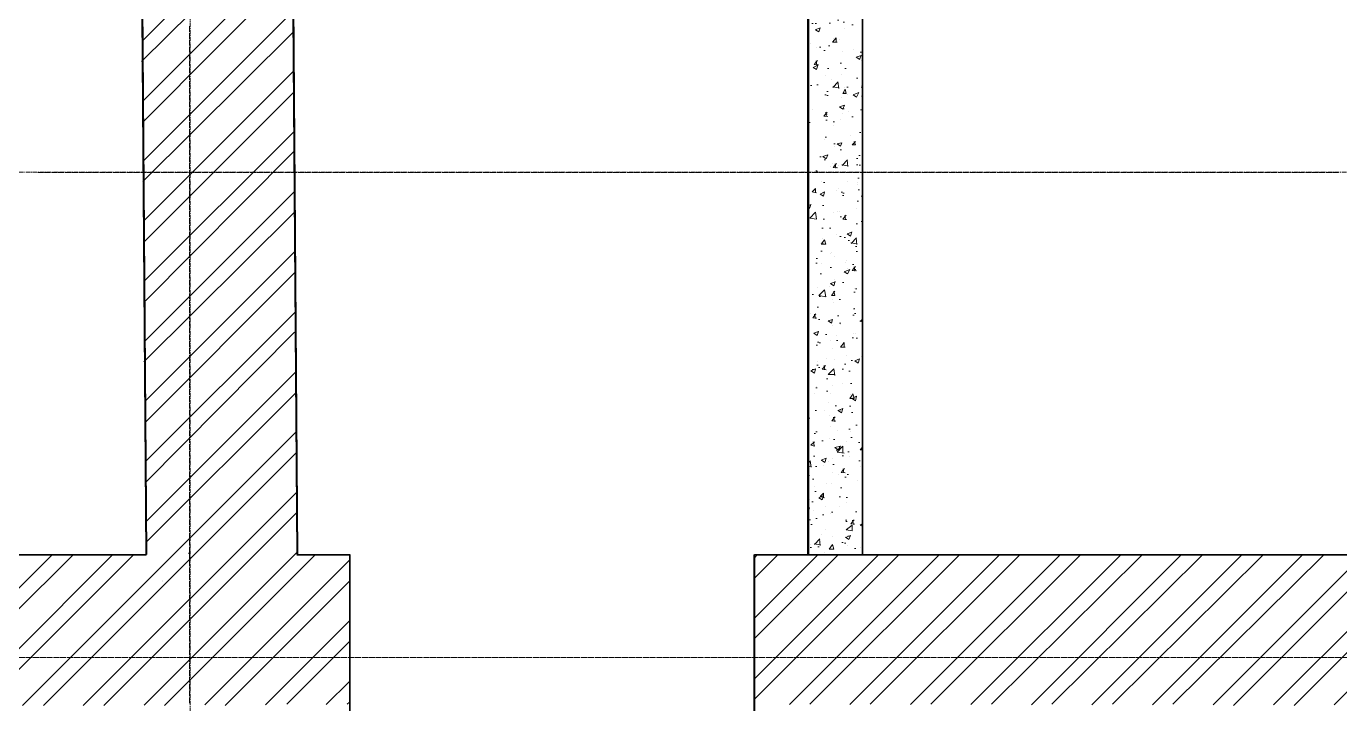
# Model space of a CAD drawing. Header units: millimetres. Extents: x -10178924 to 11692288, y -947381 to 58396.
# Drawn here: x 750201 to 755070, y -813212 to -810699 of the extents above; entities that cross this region are included whole.
import ezdxf

# ---------------------------------------------------------------- set-up
doc = ezdxf.new("R2010")
doc.units = ezdxf.units.MM
doc.linetypes.add('осевая', pattern=[50.8, 31.75, -6.35, 6.35, -6.35])
doc.layers.add('PDF _Размеры осевые', color=7, linetype='Continuous', true_color=0x5d6970)
doc.layers.add('PDF _штриховка', color=7, linetype='Continuous', true_color=0x95834a)
doc.layers.add('PDF _СПДС_Штриховка', color=7, linetype='Continuous')
doc.layers.add('PDF _Стены.1', color=7, linetype='Continuous')
for name, color, linetype, lineweight in [('Размеры осевые', 153, 'Continuous', 9), ('СПДС_Штриховка', 7, 'Continuous', 9), ('Стены.1', 7, 'Continuous', 25), ('ШТРИХОВКА', 252, 'Continuous', 15)]:
    doc.layers.add(name, color=color, linetype=linetype, lineweight=lineweight)

# ---------------------------------------------------------------- blocks, each defined once
blk = doc.blocks.new('A$C5282721b')
at = {"layer": 'СПДС_Штриховка', "ltscale": 0.1, "true_color": 0x000000, "transparency": 33554687}
h = blk.add_hatch(dxfattribs=at)
h.set_pattern_fill('AR-CONC', color=18)
h.set_pattern_definition([(50, (-258704.5, 228827.83), (182.18467, -15.939086), [19.05, -209.55]), (355, (-258704.5, 228827.83), (-35.24342, 191.056845), [15.24, -167.64058]), (100.451445, (-258689.32, 228826.5), (146.94125, 175.11775), [16.19001, -178.090245]), (46.1842, (-258704.5, 228878.63), (271.07904, -42.04233), [28.575, -314.325]), (96.63556, (-258681.92, 228875.13), (237.40413, 247.42612), [24.28502, -267.1356]), (351.18415, (-258704.5, 228878.63), (237.40413, 247.42612), [22.85997, -251.45973]), (21, (-258679.1, 228865.93), (151.61439, -102.2652), [19.05, -209.55]), (326, (-258679.1, 228865.93), (61.80203, 184.18797), [15.24, -167.64]), (71.451445, (-258666.47, 228857.4), (213.41642, 81.92277), [16.19001, -178.08994]), (37.5, (-258704.506, 228827.83), (3.088603, 84.555039), [0, -165.608, 0, -170.18, 0, -168.275]), (7.5, (-258704.51, 228827.83), (66.819663, 100.180575), [0, -97.028, 0, -161.798, 0, -64.135]), (327.5, (-258761.15, 228827.83), (135.590595, -5.728744), [0, -63.5, 0, -198.12, 0, -262.89]), (317.5, (-258786.55, 228827.83), (148.12918, 25.42649), [0, -82.55, 0, -131.572, 0, -186.69])])
h.paths.add_polyline_path([(30942.131, -28459.584), (30742.131, -28459.584), (30742.131, -31868.119), (30942.131, -31868.119)])
at = {"layer": 'ШТРИХОВКА', "ltscale": 100, "true_color": 0x000000, "transparency": 33554687}
h = blk.add_hatch(dxfattribs=at)
h.set_pattern_fill('ANSI31', color=18, scale=50)
h.set_pattern_definition([(45, (-104060.72, 12739.44), (-112.2532, 112.2532), [])])
h.paths.add_polyline_path([(28819.385, -27909.346), (28259.391, -27912.252), (28288.13, -31868.119), (27792.557, -31868.119), (27792.557, -32428.119), (29042.101, -32424.051), (29042.101, -31868.119), (28848.144, -31868.119)])
h.paths.add_polyline_path([(28251.265, -26793.645), (28811.26, -26790.739), (28731.866, -15862.111), (28171.851, -15862.111)])
h = blk.add_hatch(dxfattribs=at)
h.set_pattern_fill('ANSI31', color=18, scale=50)
h.set_pattern_definition([(45, (-79853.19, 25128.16), (-112.2532, 112.2532), [])])
edge = h.paths.add_edge_path()
edge.add_line((36498.921, -37009.188), (36898.882, -37014.787))
edge.add_line((36898.882, -37014.787), (36964.029, -32428.119))
edge.add_line((36964.029, -32428.119), (37032.722, -32428.119))
edge.add_line((37032.722, -32428.119), (37032.722, -30586.036))
edge.add_line((37032.722, -30586.036), (38904.657, -30586.036))
edge.add_line((38904.657, -30586.036), (38902.425, -30898.17))
edge.add_line((38902.425, -30898.17), (39152.455, -30898.17))
edge.add_line((39152.455, -30898.17), (39154.793, -30586.036))
edge.add_line((39154.793, -30586.036), (41035.118, -30586.036))
edge.add_line((41035.118, -30586.036), (41035.118, -30412.839))
edge.add_line((41035.118, -30412.839), (41035.118, -30026.036))
edge.add_line((41035.118, -30026.036), (36472.722, -30026.036))
edge.add_line((36472.722, -30026.036), (36472.722, -31868.119))
edge.add_line((36472.722, -31868.119), (30542.101, -31868.119))
edge.add_line((30542.101, -31868.119), (30542.101, -32424.051))
edge.add_line((30542.101, -32424.051), (36563.99, -32428.119))
edge.add_line((36563.99, -32428.119), (36498.921, -37066.477))
h.paths.add_polyline_path([(25192.811, -31868.119), (17563.142, -31868.119), (17563.142, -30066.63), (12841.199, -30066.63), (12841.199, -31868.119), (7024.898, -31868.119), (7024.898, -31969.641), (7024.898, -32428.119), (13001.199, -32428.119), (13001.199, -38443.071), (10379.676, -38473.857), (10379.676, -38873.885), (13001.199, -38843.098), (13401.199, -38838.401), (13401.199, -32428.119), (13401.199, -30626.63), (17003.142, -30626.63), (17003.142, -32428.119), (17003.142, -38795.762), (36871.442, -38820.294), (36872.104, -38529.718), (36884.044, -38081.988), (36484.836, -38082.681), (36480.32, -38405.312), (17403.142, -38395.958), (17403.142, -32428.119), (25753.823, -32428.119), (25753.823, -31968.119)])
at = {"layer": 'Размеры осевые', "color": 251, "linetype": 'осевая', "ltscale": 0.5, "transparency": 33554687}
for p, q in [((28450, -58512.867), (28450, -4812.867)), ((-9750, -30450), (44700, -30450)), ((-9750, -32250), (62308.109, -32250)), ((-9718.727, -32250), (61848.609, -32250)), ((-9718.727, -32250), (61848.609, -32250))]:
    blk.add_line(p, q, dxfattribs=at)
at = {"layer": 'Стены.1', "color": 18, "linetype": 'Continuous', "true_color": 0x000000, "transparency": 33554687, "flags": 128}
for points in [[(28171.851, -15862.111), (28288.13, -31868.119)], [(28731.866, -15862.111), (28848.144, -31868.119)], [(27792.557, -31868.119), (28288.13, -31868.119)], [(28448.831, -31864.051), (28448.104, -31864.051)], [(28848.144, -31868.119), (29042.101, -31868.119)], [(30542.101, -31868.119), (36472.722, -31868.119)], [(28348.828, -31964.051), (28348.833, -31964.778)]]:
    blk.add_lwpolyline(points, dxfattribs=at)
at = {"layer": 'Стены.1', "color": 18, "ltscale": 0.1, "true_color": 0x000000, "transparency": 33554687}
for points in [[(30742.131, -28459.584), (30742.131, -31868.119)], [(30942.131, -28459.584), (30942.131, -31868.119)], [(29042.101, -31868.119), (29042.101, -32524.051), (29042.101, -32524.051)], [(30542.101, -31868.119), (30542.101, -32524.051)]]:
    blk.add_lwpolyline(points, dxfattribs=at)

msp = doc.modelspace()

# ---------------------------------------------------------------- linework, layer by layer
at = {"layer": 'PDF _Размеры осевые', "lineweight": 9}
for points in [[(750806.8, -810720.3), (750806.8, -810703.4), (750806.8, -810699.2)], [(750806.8, -810745.7), (750806.8, -810728.8), (750806.8, -810724.6)], [(750806.8, -810771.1), (750806.8, -810754.2), (750806.8, -810750)], [(750806.8, -810796.5), (750806.8, -810779.6), (750806.8, -810775.4)], [(750806.8, -810821.9), (750806.8, -810805), (750806.8, -810800.8)], [(750806.8, -810847.3), (750806.8, -810830.4), (750806.8, -810826.2)], [(750806.8, -810872.7), (750806.8, -810855.8), (750806.8, -810851.6)], [(750806.8, -810898.1), (750806.8, -810881.2), (750806.8, -810877)], [(750806.8, -810923.5), (750806.8, -810906.6), (750806.8, -810902.4)], [(750806.8, -810948.9), (750806.8, -810932), (750806.8, -810927.8)], [(750806.8, -810974.3), (750806.8, -810957.4), (750806.8, -810953.2)], [(750806.8, -810999.7), (750806.8, -810982.8), (750806.8, -810978.6)], [(750806.8, -811025.1), (750806.8, -811008.2), (750806.8, -811004)], [(750806.8, -811050.5), (750806.8, -811033.6), (750806.8, -811029.4)], [(750806.8, -811075.9), (750806.8, -811059), (750806.8, -811054.8)], [(750806.8, -811101.3), (750806.8, -811084.4), (750806.8, -811080.2)], [(750806.8, -811126.7), (750806.8, -811109.8), (750806.8, -811105.6)], [(750806.8, -811152.1), (750806.8, -811135.2), (750806.8, -811131)], [(750806.8, -811177.5), (750806.8, -811160.6), (750806.8, -811156.4)], [(750806.8, -811202.9), (750806.8, -811186), (750806.8, -811181.8)], [(750806.8, -811228.3), (750806.8, -811211.4), (750806.8, -811207.2)], [(750243.7, -811241), (750247.9, -811241), (750264.9, -811241)], [(750269.1, -811241), (750273.3, -811241), (750290.3, -811241)], [(750294.5, -811241), (750298.7, -811241), (750315.7, -811241)], [(750319.9, -811241), (750324.1, -811241), (750341.1, -811241)], [(750345.3, -811241), (750349.5, -811241), (750366.5, -811241)], [(750370.7, -811241), (750374.9, -811241), (750391.9, -811241)], [(750396.1, -811241), (750400.3, -811241), (750417.3, -811241)], [(750421.5, -811241), (750425.8, -811241), (750442.7, -811241)], [(750446.9, -811241), (750451.1, -811241), (750468.1, -811241)], [(750472.3, -811241), (750476.5, -811241), (750493.5, -811241)], [(750497.7, -811241), (750501.9, -811241), (750518.9, -811241)], [(750523.1, -811241), (750527.3, -811241), (750544.3, -811241)], [(750548.5, -811241), (750552.8, -811241), (750569.7, -811241)], [(750573.9, -811241), (750578.1, -811241), (750595.1, -811241)], [(750599.3, -811241), (750603.5, -811241), (750620.5, -811241)], [(750624.7, -811241), (750629, -811241), (750645.9, -811241)], [(750650.1, -811241), (750654.4, -811241), (750671.3, -811241)], [(750675.5, -811241), (750679.8, -811241), (750696.7, -811241)], [(750700.9, -811241), (750705.1, -811241), (750722.1, -811241)], [(750726.3, -811241), (750730.5, -811241), (750747.5, -811241)], [(750751.7, -811241), (750756, -811241), (750772.9, -811241)], [(750777.1, -811241), (750781.4, -811241), (750798.3, -811241)], [(750802.5, -811241), (750806.8, -811241), (750823.7, -811241)], [(750806.8, -811253.7), (750806.8, -811236.8), (750806.8, -811232.6)], [(750806.8, -811279.1), (750806.8, -811262.2), (750806.8, -811258)], [(750827.9, -811241), (750832.2, -811241), (750849.1, -811241)], [(750853.3, -811241), (750857.6, -811241), (750874.5, -811241)], [(750878.7, -811241), (750883, -811241), (750899.9, -811241)], [(750904.1, -811241), (750908.4, -811241), (750925.3, -811241)], [(750929.5, -811241), (750933.8, -811241), (750950.7, -811241)], [(750954.9, -811241), (750959.2, -811241), (750976.1, -811241)], [(750980.3, -811241), (750984.6, -811241), (751001.5, -811241)], [(751005.7, -811241), (751010, -811241), (751026.9, -811241)], [(751031.1, -811241), (751035.4, -811241), (751052.3, -811241)], [(751056.5, -811241), (751060.8, -811241), (751077.7, -811241)], [(751081.9, -811241), (751086.2, -811241), (751103.1, -811241)], [(751107.3, -811241), (751111.6, -811241), (751128.5, -811241)], [(751132.7, -811241), (751137, -811241), (751153.9, -811241)], [(751158.1, -811241), (751162.4, -811241), (751179.3, -811241)], [(751183.5, -811241), (751187.8, -811241), (751204.7, -811241)], [(751208.9, -811241), (751213.2, -811241), (751230.1, -811241)], [(751234.3, -811241), (751238.6, -811241), (751255.5, -811241)], [(751259.7, -811241), (751264, -811241), (751280.9, -811241)], [(751285.1, -811241), (751289.4, -811241), (751306.3, -811241)], [(751310.5, -811241), (751314.8, -811241), (751331.7, -811241)], [(751335.9, -811241), (751340.2, -811241), (751357.1, -811241)], [(751361.3, -811241), (751365.6, -811241), (751382.5, -811241)], [(751386.7, -811241), (751391, -811241), (751407.9, -811241)], [(751412.1, -811241), (751416.4, -811241), (751433.3, -811241)], [(751437.5, -811241), (751441.8, -811241), (751458.7, -811241)], [(751462.9, -811241), (751467.2, -811241), (751484.1, -811241)], [(751488.3, -811241), (751492.6, -811241), (751509.5, -811241)], [(751513.7, -811241), (751518, -811241), (751534.9, -811241)], [(751539.1, -811241), (751543.4, -811241), (751560.3, -811241)], [(751564.5, -811241), (751568.8, -811241), (751585.7, -811241)], [(751589.9, -811241), (751594.2, -811241), (751611.1, -811241)], [(751615.3, -811241), (751619.6, -811241), (751636.5, -811241)], [(751640.7, -811241), (751645, -811241), (751661.9, -811241)], [(751666.1, -811241), (751670.4, -811241), (751687.3, -811241)], [(751691.5, -811241), (751695.8, -811241), (751712.7, -811241)], [(751716.9, -811241), (751721.2, -811241), (751738.1, -811241)], [(751742.3, -811241), (751746.6, -811241), (751763.5, -811241)], [(751767.7, -811241), (751772, -811241), (751788.9, -811241)], [(751793.1, -811241), (751797.4, -811241), (751814.3, -811241)], [(751818.5, -811241), (751822.8, -811241), (751839.7, -811241)], [(751843.9, -811241), (751848.2, -811241), (751865.1, -811241)], [(751869.3, -811241), (751873.6, -811241), (751890.5, -811241)], [(751894.7, -811241), (751899, -811241), (751915.9, -811241)], [(751920.1, -811241), (751924.4, -811241), (751941.3, -811241)], [(751945.5, -811241), (751949.8, -811241), (751966.7, -811241)], [(751970.9, -811241), (751975.2, -811241), (751992.1, -811241)], [(751996.3, -811241), (752000.6, -811241), (752017.5, -811241)], [(752021.7, -811241), (752026, -811241), (752042.9, -811241)], [(752047.1, -811241), (752051.4, -811241), (752068.3, -811241)], [(752072.5, -811241), (752076.8, -811241), (752093.7, -811241)], [(752097.9, -811241), (752102.2, -811241), (752119.1, -811241)], [(752123.3, -811241), (752127.6, -811241), (752144.5, -811241)], [(752148.7, -811241), (752153, -811241), (752169.9, -811241)], [(752174.1, -811241), (752178.4, -811241), (752195.3, -811241)], [(752199.5, -811241), (752203.8, -811241), (752220.7, -811241)], [(752224.9, -811241), (752229.2, -811241), (752246.1, -811241)], [(752250.3, -811241), (752254.6, -811241), (752271.5, -811241)], [(752275.7, -811241), (752280, -811241), (752296.9, -811241)], [(752301.1, -811241), (752305.4, -811241), (752322.3, -811241)], [(752326.5, -811241), (752330.8, -811241), (752347.7, -811241)], [(752351.9, -811241), (752356.2, -811241), (752373.1, -811241)], [(752377.3, -811241), (752381.6, -811241), (752398.5, -811241)], [(752402.7, -811241), (752407, -811241), (752423.9, -811241)], [(752428.1, -811241), (752432.4, -811241), (752449.3, -811241)], [(752453.5, -811241), (752457.8, -811241), (752474.7, -811241)], [(752478.9, -811241), (752483.2, -811241), (752500.1, -811241)], [(752504.3, -811241), (752508.6, -811241), (752525.5, -811241)], [(752529.7, -811241), (752534, -811241), (752550.9, -811241)], [(752555.1, -811241), (752559.4, -811241), (752576.3, -811241)], [(752580.5, -811241), (752584.8, -811241), (752601.7, -811241)], [(752605.9, -811241), (752610.2, -811241), (752627.1, -811241)], [(752631.3, -811241), (752635.6, -811241), (752652.5, -811241)], [(752656.7, -811241), (752661, -811241), (752677.9, -811241)], [(752682.1, -811241), (752686.4, -811241), (752703.3, -811241)], [(752707.5, -811241), (752711.8, -811241), (752728.7, -811241)], [(752732.9, -811241), (752737.2, -811241), (752754.1, -811241)], [(752758.3, -811241), (752762.6, -811241), (752779.5, -811241)], [(752783.7, -811241), (752788, -811241), (752804.9, -811241)], [(752809.1, -811241), (752813.4, -811241), (752830.3, -811241)], [(752834.5, -811241), (752838.8, -811241), (752855.7, -811241)], [(752859.9, -811241), (752864.2, -811241), (752881.1, -811241)], [(752885.3, -811241), (752889.6, -811241), (752906.5, -811241)], [(752910.7, -811241), (752915, -811241), (752931.9, -811241)], [(752936.1, -811241), (752940.4, -811241), (752957.3, -811241)], [(752961.5, -811241), (752965.8, -811241), (752982.7, -811241)], [(752986.9, -811241), (752991.2, -811241), (753008.1, -811241)], [(753012.3, -811241), (753016.6, -811241), (753033.5, -811241)], [(753037.7, -811241), (753042, -811241), (753058.9, -811241)], [(753063.1, -811241), (753067.4, -811241), (753084.3, -811241)], [(753088.5, -811241), (753092.8, -811241), (753109.7, -811241)], [(753113.9, -811241), (753118.2, -811241), (753135.1, -811241)], [(753139.3, -811241), (753143.6, -811241), (753160.5, -811241)], [(753164.7, -811241), (753169, -811241), (753185.9, -811241)], [(753190.1, -811241), (753194.4, -811241), (753211.3, -811241)], [(753215.5, -811241), (753219.8, -811241), (753236.7, -811241)], [(753240.9, -811241), (753245.2, -811241), (753262.1, -811241)], [(753266.3, -811241), (753270.6, -811241), (753287.5, -811241)], [(753291.7, -811241), (753296, -811241), (753312.9, -811241)], [(753317.1, -811241), (753321.4, -811241), (753338.3, -811241)], [(753342.5, -811241), (753346.8, -811241), (753363.7, -811241)], [(753367.9, -811241), (753372.2, -811241), (753389.1, -811241)], [(753393.3, -811241), (753397.6, -811241), (753414.5, -811241)], [(753418.7, -811241), (753423, -811241), (753439.9, -811241)], [(753444.1, -811241), (753448.4, -811241), (753465.3, -811241)], [(753469.5, -811241), (753473.8, -811241), (753490.7, -811241)], [(753494.9, -811241), (753499.2, -811241), (753516.1, -811241)], [(753520.3, -811241), (753524.6, -811241), (753541.5, -811241)], [(753545.7, -811241), (753550, -811241), (753566.9, -811241)], [(753571.1, -811241), (753575.4, -811241), (753592.3, -811241)], [(753596.5, -811241), (753600.8, -811241), (753617.7, -811241)], [(753621.9, -811241), (753626.2, -811241), (753643.1, -811241)], [(753647.3, -811241), (753651.6, -811241), (753668.5, -811241)], [(753672.7, -811241), (753677, -811241), (753693.9, -811241)], [(753698.1, -811241), (753702.4, -811241), (753719.3, -811241)], [(753723.5, -811241), (753727.8, -811241), (753744.7, -811241)], [(753748.9, -811241), (753753.2, -811241), (753770.1, -811241)], [(753774.3, -811241), (753778.6, -811241), (753795.5, -811241)], [(753799.7, -811241), (753804, -811241), (753820.9, -811241)], [(753825.1, -811241), (753829.4, -811241), (753846.3, -811241)], [(753850.5, -811241), (753854.8, -811241), (753871.7, -811241)], [(753875.9, -811241), (753880.2, -811241), (753897.1, -811241)], [(753901.3, -811241), (753905.6, -811241), (753922.5, -811241)], [(753926.7, -811241), (753931, -811241), (753947.9, -811241)], [(753952.1, -811241), (753956.4, -811241), (753973.3, -811241)], [(753977.5, -811241), (753981.8, -811241), (753998.7, -811241)], [(754002.9, -811241), (754007.2, -811241), (754024.1, -811241)], [(754028.3, -811241), (754032.6, -811241), (754049.5, -811241)], [(754053.7, -811241), (754058, -811241), (754074.9, -811241)], [(754079.1, -811241), (754083.4, -811241), (754100.3, -811241)], [(754104.5, -811241), (754108.8, -811241), (754125.7, -811241)], [(754129.9, -811241), (754134.2, -811241), (754151.1, -811241)], [(754155.3, -811241), (754159.6, -811241), (754176.5, -811241)], [(754180.7, -811241), (754185, -811241), (754201.9, -811241)], [(754206.1, -811241), (754210.4, -811241), (754227.3, -811241)], [(754231.5, -811241), (754235.8, -811241), (754252.7, -811241)], [(754256.9, -811241), (754261.2, -811241), (754278.1, -811241)], [(754282.3, -811241), (754286.6, -811241), (754303.5, -811241)], [(754307.7, -811241), (754312, -811241), (754328.9, -811241)], [(754333.1, -811241), (754337.4, -811241), (754354.3, -811241)], [(754358.5, -811241), (754362.8, -811241), (754379.7, -811241)], [(754383.9, -811241), (754388.2, -811241), (754405.1, -811241)], [(754409.3, -811241), (754413.6, -811241), (754430.5, -811241)], [(754434.7, -811241), (754439, -811241), (754455.9, -811241)], [(754460.1, -811241), (754464.4, -811241), (754481.3, -811241)], [(754485.5, -811241), (754489.8, -811241), (754506.7, -811241)], [(754510.9, -811241), (754515.2, -811241), (754532.1, -811241)], [(754536.3, -811241), (754540.6, -811241), (754557.5, -811241)], [(754561.7, -811241), (754566, -811241), (754582.9, -811241)], [(754587.1, -811241), (754591.4, -811241), (754608.3, -811241)], [(754612.5, -811241), (754616.8, -811241), (754633.7, -811241)], [(754637.9, -811241), (754642.2, -811241), (754659.1, -811241)], [(754663.3, -811241), (754667.6, -811241), (754684.5, -811241)], [(754688.7, -811241), (754693, -811241), (754709.9, -811241)], [(754714.1, -811241), (754718.4, -811241), (754735.3, -811241)], [(754739.5, -811241), (754743.8, -811241), (754760.7, -811241)], [(754764.9, -811241), (754769.2, -811241), (754786.1, -811241)], [(754790.3, -811241), (754794.6, -811241), (754811.5, -811241)], [(754815.7, -811241), (754820, -811241), (754836.9, -811241)], [(754841.1, -811241), (754845.4, -811241), (754862.3, -811241)], [(754866.5, -811241), (754870.8, -811241), (754887.7, -811241)], [(754891.9, -811241), (754896.2, -811241), (754913.1, -811241)], [(754917.3, -811241), (754921.6, -811241), (754938.5, -811241)], [(754942.7, -811241), (754947, -811241), (754963.9, -811241)], [(754968.1, -811241), (754972.4, -811241), (754989.3, -811241)], [(754993.5, -811241), (754997.8, -811241), (755014.7, -811241)], [(755018.9, -811241), (755023.2, -811241), (755040.1, -811241)], [(755044.3, -811241), (755048.6, -811241), (755065.5, -811241)], [(750806.8, -811304.5), (750806.8, -811287.6), (750806.8, -811283.4)], [(750806.8, -811329.9), (750806.8, -811313), (750806.8, -811308.8)], [(750806.8, -811355.3), (750806.8, -811338.4), (750806.8, -811334.2)], [(750806.8, -811380.7), (750806.8, -811363.8), (750806.8, -811359.6)], [(750806.8, -811406.1), (750806.8, -811389.2), (750806.8, -811385)], [(750806.8, -811431.5), (750806.8, -811414.6), (750806.8, -811410.4)], [(750806.8, -811456.9), (750806.8, -811440), (750806.8, -811435.8)], [(750806.8, -811482.3), (750806.8, -811465.4), (750806.8, -811461.2)], [(750806.8, -811507.7), (750806.8, -811490.8), (750806.8, -811486.6)], [(750806.8, -811533.1), (750806.8, -811516.2), (750806.8, -811512)], [(750806.8, -811558.5), (750806.8, -811541.6), (750806.8, -811537.4)], [(750806.8, -811583.9), (750806.8, -811567), (750806.8, -811562.8)], [(750806.8, -811609.3), (750806.8, -811592.4), (750806.8, -811588.2)], [(750806.8, -811634.7), (750806.8, -811617.8), (750806.8, -811613.6)], [(750806.8, -811660.1), (750806.8, -811643.2), (750806.8, -811639)], [(750806.8, -811685.5), (750806.8, -811668.6), (750806.8, -811664.4)], [(750806.8, -811710.9), (750806.8, -811694), (750806.8, -811689.8)], [(750806.8, -811736.3), (750806.8, -811719.4), (750806.8, -811715.2)], [(750806.8, -811761.7), (750806.8, -811744.8), (750806.8, -811740.6)], [(750806.8, -811787.1), (750806.8, -811770.2), (750806.8, -811766)], [(750806.8, -811812.5), (750806.8, -811795.6), (750806.8, -811791.4)], [(750806.8, -811837.9), (750806.8, -811821), (750806.8, -811816.8)], [(750806.8, -811863.3), (750806.8, -811846.4), (750806.8, -811842.2)], [(750806.8, -811888.7), (750806.8, -811871.8), (750806.8, -811867.6)], [(750806.8, -811914.1), (750806.8, -811897.2), (750806.8, -811893)], [(750806.8, -811939.5), (750806.8, -811922.6), (750806.8, -811918.4)], [(750806.8, -811964.9), (750806.8, -811948), (750806.8, -811943.8)], [(750806.8, -811990.3), (750806.8, -811973.4), (750806.8, -811969.2)], [(750806.8, -812015.7), (750806.8, -811998.8), (750806.8, -811994.6)], [(750806.8, -812041.1), (750806.8, -812024.2), (750806.8, -812020)], [(750806.8, -812066.5), (750806.8, -812049.6), (750806.8, -812045.4)], [(750806.8, -812091.9), (750806.8, -812075), (750806.8, -812070.8)], [(750806.8, -812117.3), (750806.8, -812100.4), (750806.8, -812096.2)], [(750806.8, -812142.7), (750806.8, -812125.8), (750806.8, -812121.6)], [(750806.8, -812168.1), (750806.8, -812151.2), (750806.8, -812147)], [(750806.8, -812193.5), (750806.8, -812176.6), (750806.8, -812172.4)], [(750806.8, -812218.9), (750806.8, -812202), (750806.8, -812197.8)], [(750806.8, -812244.3), (750806.8, -812227.4), (750806.8, -812223.2)], [(750806.8, -812269.7), (750806.8, -812252.8), (750806.8, -812248.6)], [(750806.8, -812295.1), (750806.8, -812278.2), (750806.8, -812274)], [(750806.8, -812320.5), (750806.8, -812303.6), (750806.8, -812299.4)], [(750806.8, -812345.9), (750806.8, -812329), (750806.8, -812324.8)], [(750806.8, -812371.3), (750806.8, -812354.4), (750806.8, -812350.2)], [(750806.8, -812396.7), (750806.8, -812379.8), (750806.8, -812375.6)], [(750806.8, -812422.1), (750806.8, -812405.2), (750806.8, -812401)], [(750806.8, -812447.5), (750806.8, -812430.6), (750806.8, -812426.4)], [(750806.8, -812472.9), (750806.8, -812456), (750806.8, -812451.8)], [(750806.8, -812498.3), (750806.8, -812481.4), (750806.8, -812477.2)], [(750806.8, -812523.7), (750806.8, -812506.8), (750806.8, -812502.6)], [(750806.8, -812549.1), (750806.8, -812532.2), (750806.8, -812528)], [(750806.8, -812574.5), (750806.8, -812557.6), (750806.8, -812553.4)], [(750806.8, -812599.9), (750806.8, -812583), (750806.8, -812578.8)], [(750806.8, -812625.3), (750806.8, -812608.4), (750806.8, -812604.2)], [(750806.8, -812650.7), (750806.8, -812633.8), (750806.8, -812629.6)], [(750806.8, -812676.1), (750806.8, -812659.2), (750806.8, -812655)], [(750806.8, -812701.5), (750806.8, -812684.6), (750806.8, -812680.4)], [(750806.8, -812726.9), (750806.8, -812710), (750806.8, -812705.8)], [(750806.8, -812752.3), (750806.8, -812735.4), (750806.8, -812731.2)], [(750806.8, -812777.7), (750806.8, -812760.8), (750806.8, -812756.6)], [(750806.8, -812803.1), (750806.8, -812786.2), (750806.8, -812782)], [(750806.8, -812828.5), (750806.8, -812811.6), (750806.8, -812807.4)], [(750806.8, -812853.9), (750806.8, -812837), (750806.8, -812832.8)], [(750806.8, -812879.3), (750806.8, -812862.4), (750806.8, -812858.2)], [(750806.8, -812904.7), (750806.8, -812887.8), (750806.8, -812883.6)], [(750806.8, -812930.1), (750806.8, -812913.2), (750806.8, -812909)], [(750806.8, -812955.5), (750806.8, -812938.6), (750806.8, -812934.4)], [(750806.8, -812980.9), (750806.8, -812964), (750806.8, -812959.8)], [(750806.8, -813006.3), (750806.8, -812989.4), (750806.8, -812985.2)], [(750806.8, -813031.7), (750806.8, -813014.8), (750806.8, -813010.6)], [(750201.4, -813040.2), (750218.3, -813040.2)], [(750222.5, -813040.2), (750222.5, -813040.2)], [(750226.8, -813040.2), (750243.7, -813040.2)], [(750247.9, -813040.2), (750247.9, -813040.2)], [(750252.2, -813040.2), (750269.1, -813040.2)], [(750273.3, -813040.2), (750273.3, -813040.2)], [(750277.6, -813040.2), (750294.5, -813040.2)], [(750298.8, -813040.2), (750298.8, -813040.2)], [(750303, -813040.2), (750319.9, -813040.2)], [(750324.1, -813040.2), (750324.1, -813040.2)], [(750328.4, -813040.2), (750345.3, -813040.2)], [(750349.5, -813040.2), (750349.5, -813040.2)], [(750353.8, -813040.2), (750370.7, -813040.2)], [(750374.9, -813040.2), (750374.9, -813040.2)], [(750379.2, -813040.2), (750396.1, -813040.2)], [(750400.3, -813040.2), (750400.3, -813040.2)], [(750404.6, -813040.2), (750421.5, -813040.2)], [(750425.8, -813040.2), (750425.8, -813040.2)], [(750430, -813040.2), (750446.9, -813040.2)], [(750451.1, -813040.2), (750451.1, -813040.2)], [(750455.4, -813040.2), (750472.3, -813040.2)], [(750476.5, -813040.2), (750476.5, -813040.2)], [(750480.8, -813040.2), (750497.7, -813040.2)], [(750501.9, -813040.2), (750501.9, -813040.2)], [(750506.2, -813040.2), (750523.1, -813040.2)], [(750527.4, -813040.2), (750527.4, -813040.2)], [(750531.6, -813040.2), (750548.5, -813040.2)], [(750552.8, -813040.2), (750552.8, -813040.2)], [(750557, -813040.2), (750573.9, -813040.2)], [(750578.1, -813040.2), (750578.1, -813040.2)], [(750582.4, -813040.2), (750599.3, -813040.2)], [(750603.5, -813040.2), (750603.5, -813040.2)], [(750607.8, -813040.2), (750624.7, -813040.2)], [(750628.9, -813040.2), (750628.9, -813040.2)], [(750633.2, -813040.2), (750650.1, -813040.2)], [(750654.4, -813040.2), (750654.4, -813040.2)], [(750658.6, -813040.2), (750675.5, -813040.2)], [(750679.8, -813040.2), (750679.8, -813040.2)], [(750684, -813040.2), (750700.9, -813040.2)], [(750705.1, -813040.2), (750705.1, -813040.2)], [(750709.4, -813040.2), (750726.3, -813040.2)], [(750730.6, -813040.2), (750730.6, -813040.2)], [(750734.8, -813040.2), (750751.7, -813040.2)], [(750756, -813040.2), (750756, -813040.2)], [(750760.2, -813040.2), (750777.1, -813040.2)], [(750781.4, -813040.2), (750781.4, -813040.2)], [(750785.6, -813040.2), (750802.5, -813040.2)], [(750806.8, -813057.1), (750806.8, -813040.2), (750806.8, -813036)], [(750806.8, -813040.2), (750806.8, -813040.2)], [(750806.8, -813082.5), (750806.8, -813065.6), (750806.8, -813061.4)], [(750811, -813040.2), (750827.9, -813040.2)], [(750832.1, -813040.2), (750832.1, -813040.2)], [(750836.4, -813040.2), (750853.3, -813040.2)], [(750857.6, -813040.2), (750857.6, -813040.2)], [(750861.8, -813040.2), (750878.7, -813040.2)], [(750883, -813040.2), (750883, -813040.2)], [(750887.2, -813040.2), (750904.1, -813040.2)], [(750908.4, -813040.2), (750908.4, -813040.2)], [(750912.6, -813040.2), (750929.5, -813040.2)], [(750933.8, -813040.2), (750933.8, -813040.2)], [(750938, -813040.2), (750954.9, -813040.2)], [(750959.2, -813040.2), (750959.2, -813040.2)], [(750963.4, -813040.2), (750980.3, -813040.2)], [(750984.6, -813040.2), (750984.6, -813040.2)], [(750988.8, -813040.2), (751005.7, -813040.2)], [(751010, -813040.2), (751010, -813040.2)], [(751014.2, -813040.2), (751031.1, -813040.2)], [(751035.4, -813040.2), (751035.4, -813040.2)], [(751039.6, -813040.2), (751056.5, -813040.2)], [(751060.8, -813040.2), (751060.8, -813040.2)], [(751065, -813040.2), (751081.9, -813040.2)], [(751086.2, -813040.2), (751086.2, -813040.2)], [(751090.4, -813040.2), (751107.3, -813040.2)], [(751111.6, -813040.2), (751111.6, -813040.2)], [(751115.8, -813040.2), (751132.7, -813040.2)], [(751137, -813040.2), (751137, -813040.2)], [(751141.2, -813040.2), (751158.1, -813040.2)], [(751162.4, -813040.2), (751162.4, -813040.2)], [(751166.6, -813040.2), (751183.5, -813040.2)], [(751187.8, -813040.2), (751187.8, -813040.2)], [(751192, -813040.2), (751208.9, -813040.2)], [(751213.2, -813040.2), (751213.2, -813040.2)], [(751217.4, -813040.2), (751234.3, -813040.2)], [(751238.6, -813040.2), (751238.6, -813040.2)], [(751242.8, -813040.2), (751259.7, -813040.2)], [(751264, -813040.2), (751264, -813040.2)], [(751268.2, -813040.2), (751285.1, -813040.2)], [(751289.4, -813040.2), (751289.4, -813040.2)], [(751293.6, -813040.2), (751310.5, -813040.2)], [(751314.8, -813040.2), (751314.8, -813040.2)], [(751319, -813040.2), (751335.9, -813040.2)], [(751340.2, -813040.2), (751340.2, -813040.2)], [(751344.4, -813040.2), (751361.3, -813040.2)], [(751365.6, -813040.2), (751365.6, -813040.2)], [(751369.8, -813040.2), (751386.7, -813040.2)], [(751391, -813040.2), (751391, -813040.2)], [(751395.2, -813040.2), (751412.1, -813040.2)], [(751416.4, -813040.2), (751416.4, -813040.2)], [(751420.6, -813040.2), (751437.5, -813040.2)], [(751441.8, -813040.2), (751441.8, -813040.2)], [(751446, -813040.2), (751462.9, -813040.2)], [(751467.2, -813040.2), (751467.2, -813040.2)], [(751471.4, -813040.2), (751488.3, -813040.2)], [(751492.6, -813040.2), (751492.6, -813040.2)], [(751496.8, -813040.2), (751513.7, -813040.2)], [(751518, -813040.2), (751518, -813040.2)], [(751522.2, -813040.2), (751539.1, -813040.2)], [(751543.4, -813040.2), (751543.4, -813040.2)], [(751547.6, -813040.2), (751564.5, -813040.2)], [(751568.8, -813040.2), (751568.8, -813040.2)], [(751573, -813040.2), (751589.9, -813040.2)], [(751594.2, -813040.2), (751594.2, -813040.2)], [(751598.4, -813040.2), (751615.3, -813040.2)], [(751619.6, -813040.2), (751619.6, -813040.2)], [(751623.8, -813040.2), (751640.7, -813040.2)], [(751645, -813040.2), (751645, -813040.2)], [(751649.2, -813040.2), (751666.1, -813040.2)], [(751670.4, -813040.2), (751670.4, -813040.2)], [(751674.6, -813040.2), (751691.5, -813040.2)], [(751695.8, -813040.2), (751695.8, -813040.2)], [(751700, -813040.2), (751716.9, -813040.2)], [(751721.2, -813040.2), (751721.2, -813040.2)], [(751725.4, -813040.2), (751742.3, -813040.2)], [(751746.6, -813040.2), (751746.6, -813040.2)], [(751750.8, -813040.2), (751767.7, -813040.2)], [(751772, -813040.2), (751772, -813040.2)], [(751776.2, -813040.2), (751793.1, -813040.2)], [(751797.4, -813040.2), (751797.4, -813040.2)], [(751801.6, -813040.2), (751818.5, -813040.2)], [(751822.8, -813040.2), (751822.8, -813040.2)], [(751827, -813040.2), (751843.9, -813040.2)], [(751848.2, -813040.2), (751848.2, -813040.2)], [(751852.4, -813040.2), (751869.3, -813040.2)], [(751873.6, -813040.2), (751873.6, -813040.2)], [(751877.8, -813040.2), (751894.7, -813040.2)], [(751899, -813040.2), (751899, -813040.2)], [(751903.2, -813040.2), (751920.1, -813040.2)], [(751924.4, -813040.2), (751924.4, -813040.2)], [(751928.6, -813040.2), (751945.5, -813040.2)], [(751949.8, -813040.2), (751949.8, -813040.2)], [(751954, -813040.2), (751970.9, -813040.2)], [(751975.2, -813040.2), (751975.2, -813040.2)], [(751979.4, -813040.2), (751996.3, -813040.2)], [(752000.6, -813040.2), (752000.6, -813040.2)], [(752004.8, -813040.2), (752021.7, -813040.2)], [(752026, -813040.2), (752026, -813040.2)], [(752030.2, -813040.2), (752047.1, -813040.2)], [(752051.4, -813040.2), (752051.4, -813040.2)], [(752055.6, -813040.2), (752072.5, -813040.2)], [(752076.8, -813040.2), (752076.8, -813040.2)], [(752081, -813040.2), (752097.9, -813040.2)], [(752102.2, -813040.2), (752102.2, -813040.2)], [(752106.4, -813040.2), (752123.3, -813040.2)], [(752127.6, -813040.2), (752127.6, -813040.2)], [(752131.8, -813040.2), (752148.7, -813040.2)], [(752153, -813040.2), (752153, -813040.2)], [(752157.2, -813040.2), (752174.1, -813040.2)], [(752178.4, -813040.2), (752178.4, -813040.2)], [(752182.6, -813040.2), (752199.5, -813040.2)], [(752203.8, -813040.2), (752203.8, -813040.2)], [(752208, -813040.2), (752224.9, -813040.2)], [(752229.2, -813040.2), (752229.2, -813040.2)], [(752233.4, -813040.2), (752250.3, -813040.2)], [(752254.6, -813040.2), (752254.6, -813040.2)], [(752258.8, -813040.2), (752275.7, -813040.2)], [(752280, -813040.2), (752280, -813040.2)], [(752284.2, -813040.2), (752301.1, -813040.2)], [(752305.4, -813040.2), (752305.4, -813040.2)], [(752309.6, -813040.2), (752326.5, -813040.2)], [(752330.8, -813040.2), (752330.8, -813040.2)], [(752335, -813040.2), (752351.9, -813040.2)], [(752356.2, -813040.2), (752356.2, -813040.2)], [(752360.4, -813040.2), (752377.3, -813040.2)], [(752381.6, -813040.2), (752381.6, -813040.2)], [(752385.8, -813040.2), (752402.7, -813040.2)], [(752407, -813040.2), (752407, -813040.2)], [(752411.2, -813040.2), (752428.1, -813040.2)], [(752432.4, -813040.2), (752432.4, -813040.2)], [(752436.6, -813040.2), (752453.5, -813040.2)], [(752457.8, -813040.2), (752457.8, -813040.2)], [(752462, -813040.2), (752478.9, -813040.2)], [(752483.2, -813040.2), (752483.2, -813040.2)], [(752487.4, -813040.2), (752504.3, -813040.2)], [(752508.6, -813040.2), (752508.6, -813040.2)], [(752512.8, -813040.2), (752529.7, -813040.2)], [(752534, -813040.2), (752534, -813040.2)], [(752538.2, -813040.2), (752555.1, -813040.2)], [(752559.4, -813040.2), (752559.4, -813040.2)], [(752563.6, -813040.2), (752580.5, -813040.2)], [(752584.8, -813040.2), (752584.8, -813040.2)], [(752589, -813040.2), (752605.9, -813040.2)], [(752610.2, -813040.2), (752610.2, -813040.2)], [(752614.4, -813040.2), (752631.3, -813040.2)], [(752635.6, -813040.2), (752635.6, -813040.2)], [(752639.8, -813040.2), (752656.7, -813040.2)], [(752661, -813040.2), (752661, -813040.2)], [(752665.2, -813040.2), (752682.1, -813040.2)], [(752686.4, -813040.2), (752686.4, -813040.2)], [(752690.6, -813040.2), (752707.5, -813040.2)], [(752711.8, -813040.2), (752711.8, -813040.2)], [(752716, -813040.2), (752732.9, -813040.2)], [(752737.2, -813040.2), (752737.2, -813040.2)], [(752741.4, -813040.2), (752758.3, -813040.2)], [(752762.6, -813040.2), (752762.6, -813040.2)], [(752766.8, -813040.2), (752783.7, -813040.2)], [(752788, -813040.2), (752788, -813040.2)], [(752792.2, -813040.2), (752809.1, -813040.2)], [(752813.4, -813040.2), (752813.4, -813040.2)], [(752817.6, -813040.2), (752834.5, -813040.2)], [(752838.8, -813040.2), (752838.8, -813040.2)], [(752843, -813040.2), (752859.9, -813040.2)], [(752864.2, -813040.2), (752864.2, -813040.2)], [(752868.4, -813040.2), (752885.3, -813040.2)], [(752889.6, -813040.2), (752889.6, -813040.2)], [(752893.8, -813040.2), (752910.7, -813040.2)], [(752915, -813040.2), (752915, -813040.2)], [(752919.2, -813040.2), (752936.1, -813040.2)], [(752940.4, -813040.2), (752940.4, -813040.2)], [(752944.6, -813040.2), (752961.5, -813040.2)], [(752965.8, -813040.2), (752965.8, -813040.2)], [(752970, -813040.2), (752986.9, -813040.2)], [(752991.2, -813040.2), (752991.2, -813040.2)], [(752995.4, -813040.2), (753012.3, -813040.2)], [(753016.6, -813040.2), (753016.6, -813040.2)], [(753020.8, -813040.2), (753037.7, -813040.2)], [(753042, -813040.2), (753042, -813040.2)], [(753046.2, -813040.2), (753063.1, -813040.2)], [(753067.4, -813040.2), (753067.4, -813040.2)], [(753071.6, -813040.2), (753088.5, -813040.2)], [(753092.8, -813040.2), (753092.8, -813040.2)], [(753097, -813040.2), (753113.9, -813040.2)], [(753118.2, -813040.2), (753118.2, -813040.2)], [(753122.4, -813040.2), (753139.3, -813040.2)], [(753143.6, -813040.2), (753143.6, -813040.2)], [(753147.8, -813040.2), (753164.7, -813040.2)], [(753169, -813040.2), (753169, -813040.2)], [(753173.2, -813040.2), (753190.1, -813040.2)], [(753194.4, -813040.2), (753194.4, -813040.2)], [(753198.6, -813040.2), (753215.5, -813040.2)], [(753219.8, -813040.2), (753219.8, -813040.2)], [(753224, -813040.2), (753240.9, -813040.2)], [(753245.2, -813040.2), (753245.2, -813040.2)], [(753249.4, -813040.2), (753266.3, -813040.2)], [(753270.6, -813040.2), (753270.6, -813040.2)], [(753274.8, -813040.2), (753291.7, -813040.2)], [(753296, -813040.2), (753296, -813040.2)], [(753300.2, -813040.2), (753317.1, -813040.2)], [(753321.4, -813040.2), (753321.4, -813040.2)], [(753325.6, -813040.2), (753342.5, -813040.2)], [(753346.8, -813040.2), (753346.8, -813040.2)], [(753351, -813040.2), (753367.9, -813040.2)], [(753372.2, -813040.2), (753372.2, -813040.2)], [(753376.4, -813040.2), (753393.3, -813040.2)], [(753397.6, -813040.2), (753397.6, -813040.2)], [(753401.8, -813040.2), (753418.7, -813040.2)], [(753423, -813040.2), (753423, -813040.2)], [(753427.2, -813040.2), (753444.1, -813040.2)], [(753448.4, -813040.2), (753448.4, -813040.2)], [(753452.6, -813040.2), (753469.5, -813040.2)], [(753473.8, -813040.2), (753473.8, -813040.2)], [(753478, -813040.2), (753494.9, -813040.2)], [(753499.2, -813040.2), (753499.2, -813040.2)], [(753503.4, -813040.2), (753520.3, -813040.2)], [(753524.6, -813040.2), (753524.6, -813040.2)], [(753528.8, -813040.2), (753545.7, -813040.2)], [(753550, -813040.2), (753550, -813040.2)], [(753554.2, -813040.2), (753571.1, -813040.2)], [(753575.4, -813040.2), (753575.4, -813040.2)], [(753579.6, -813040.2), (753596.5, -813040.2)], [(753600.8, -813040.2), (753600.8, -813040.2)], [(753605, -813040.2), (753621.9, -813040.2)], [(753626.2, -813040.2), (753626.2, -813040.2)], [(753630.4, -813040.2), (753647.3, -813040.2)], [(753651.6, -813040.2), (753651.6, -813040.2)], [(753655.8, -813040.2), (753672.7, -813040.2)], [(753677, -813040.2), (753677, -813040.2)], [(753681.2, -813040.2), (753698.1, -813040.2)], [(753702.4, -813040.2), (753702.4, -813040.2)], [(753706.6, -813040.2), (753723.5, -813040.2)], [(753727.8, -813040.2), (753727.8, -813040.2)], [(753732, -813040.2), (753748.9, -813040.2)], [(753753.2, -813040.2), (753753.2, -813040.2)], [(753757.4, -813040.2), (753774.3, -813040.2)], [(753778.6, -813040.2), (753778.6, -813040.2)], [(753782.8, -813040.2), (753799.7, -813040.2)], [(753804, -813040.2), (753804, -813040.2)], [(753808.2, -813040.2), (753825.1, -813040.2)], [(753829.4, -813040.2), (753829.4, -813040.2)], [(753833.6, -813040.2), (753850.5, -813040.2)], [(753854.8, -813040.2), (753854.8, -813040.2)], [(753859, -813040.2), (753875.9, -813040.2)], [(753880.2, -813040.2), (753880.2, -813040.2)], [(753884.4, -813040.2), (753901.3, -813040.2)], [(753905.6, -813040.2), (753905.6, -813040.2)], [(753909.8, -813040.2), (753926.7, -813040.2)], [(753931, -813040.2), (753931, -813040.2)], [(753935.2, -813040.2), (753952.1, -813040.2)], [(753956.4, -813040.2), (753956.4, -813040.2)], [(753960.6, -813040.2), (753977.5, -813040.2)], [(753981.8, -813040.2), (753981.8, -813040.2)], [(753986, -813040.2), (754002.9, -813040.2)], [(754007.2, -813040.2), (754007.2, -813040.2)], [(754011.4, -813040.2), (754028.3, -813040.2)], [(754032.6, -813040.2), (754032.6, -813040.2)], [(754036.8, -813040.2), (754053.7, -813040.2)], [(754058, -813040.2), (754058, -813040.2)], [(754062.2, -813040.2), (754079.1, -813040.2)], [(754083.4, -813040.2), (754083.4, -813040.2)], [(754087.6, -813040.2), (754104.5, -813040.2)], [(754108.8, -813040.2), (754108.8, -813040.2)], [(754113, -813040.2), (754129.9, -813040.2)], [(754134.2, -813040.2), (754134.2, -813040.2)], [(754138.4, -813040.2), (754155.3, -813040.2)], [(754159.6, -813040.2), (754159.6, -813040.2)], [(754163.8, -813040.2), (754180.7, -813040.2)], [(754185, -813040.2), (754185, -813040.2)], [(754189.2, -813040.2), (754206.1, -813040.2)], [(754210.4, -813040.2), (754210.4, -813040.2)], [(754214.6, -813040.2), (754231.5, -813040.2)], [(754235.8, -813040.2), (754235.8, -813040.2)], [(754240, -813040.2), (754256.9, -813040.2)], [(754261.2, -813040.2), (754261.2, -813040.2)], [(754265.4, -813040.2), (754282.3, -813040.2)], [(754286.6, -813040.2), (754286.6, -813040.2)], [(754290.8, -813040.2), (754307.7, -813040.2)], [(754312, -813040.2), (754312, -813040.2)], [(754316.2, -813040.2), (754333.1, -813040.2)], [(754337.4, -813040.2), (754337.4, -813040.2)], [(754341.6, -813040.2), (754358.5, -813040.2)], [(754362.8, -813040.2), (754362.8, -813040.2)], [(754367, -813040.2), (754383.9, -813040.2)], [(754388.2, -813040.2), (754388.2, -813040.2)], [(754392.4, -813040.2), (754409.3, -813040.2)], [(754413.6, -813040.2), (754413.6, -813040.2)], [(754417.8, -813040.2), (754434.7, -813040.2)], [(754439, -813040.2), (754439, -813040.2)], [(754443.2, -813040.2), (754460.1, -813040.2)], [(754464.4, -813040.2), (754464.4, -813040.2)], [(754468.6, -813040.2), (754485.5, -813040.2)], [(754489.8, -813040.2), (754489.8, -813040.2)], [(754494, -813040.2), (754510.9, -813040.2)], [(754515.2, -813040.2), (754515.2, -813040.2)], [(754519.4, -813040.2), (754536.3, -813040.2)], [(754540.6, -813040.2), (754540.6, -813040.2)], [(754544.8, -813040.2), (754561.7, -813040.2)], [(754566, -813040.2), (754566, -813040.2)], [(754570.2, -813040.2), (754587.1, -813040.2)], [(754591.4, -813040.2), (754591.4, -813040.2)], [(754595.6, -813040.2), (754612.5, -813040.2)], [(754616.8, -813040.2), (754616.8, -813040.2)], [(754621, -813040.2), (754637.9, -813040.2)], [(754642.2, -813040.2), (754642.2, -813040.2)], [(754646.4, -813040.2), (754663.3, -813040.2)], [(754667.6, -813040.2), (754667.6, -813040.2)], [(754671.8, -813040.2), (754688.7, -813040.2)], [(754693, -813040.2), (754693, -813040.2)], [(754697.2, -813040.2), (754714.1, -813040.2)], [(754718.4, -813040.2), (754718.4, -813040.2)], [(754722.6, -813040.2), (754739.5, -813040.2)], [(754743.8, -813040.2), (754743.8, -813040.2)], [(754748, -813040.2), (754764.9, -813040.2)], [(754769.2, -813040.2), (754769.2, -813040.2)], [(754773.4, -813040.2), (754790.3, -813040.2)], [(754794.6, -813040.2), (754794.6, -813040.2)], [(754798.8, -813040.2), (754815.7, -813040.2)], [(754820, -813040.2), (754820, -813040.2)], [(754824.2, -813040.2), (754841.1, -813040.2)], [(754845.4, -813040.2), (754845.4, -813040.2)], [(754849.6, -813040.2), (754866.5, -813040.2)], [(754870.8, -813040.2), (754870.8, -813040.2)], [(754875, -813040.2), (754891.9, -813040.2)], [(754896.2, -813040.2), (754896.2, -813040.2)], [(754900.4, -813040.2), (754917.3, -813040.2)], [(754921.6, -813040.2), (754921.6, -813040.2)], [(754925.8, -813040.2), (754942.7, -813040.2)], [(754947, -813040.2), (754947, -813040.2)], [(754951.2, -813040.2), (754968.1, -813040.2)], [(754972.4, -813040.2), (754972.4, -813040.2)], [(754976.6, -813040.2), (754993.5, -813040.2)], [(754997.8, -813040.2), (754997.8, -813040.2)], [(755002, -813040.2), (755018.9, -813040.2)], [(755023.2, -813040.2), (755023.2, -813040.2)], [(755027.4, -813040.2), (755044.3, -813040.2)], [(755048.6, -813040.2), (755048.6, -813040.2)], [(755052.8, -813040.2), (755069.7, -813040.2)], [(750806.8, -813107.9), (750806.8, -813091), (750806.8, -813086.8)], [(750806.8, -813133.3), (750806.8, -813116.4), (750806.8, -813112.2)], [(750806.8, -813158.7), (750806.8, -813141.8), (750806.8, -813137.6)], [(750806.8, -813184.1), (750806.8, -813167.2), (750806.8, -813163)], [(750806.8, -813209.5), (750806.8, -813192.6), (750806.8, -813188.4)]]:
    msp.add_lwpolyline(points, dxfattribs=at)
at = {"layer": 'PDF _СПДС_Штриховка', "lineweight": 9}
for points in [[(753101.2, -810724.6), (753101.2, -810724.6)], [(753232.5, -810707.6), (753232.5, -810707.6)], [(753109.7, -810762.7), (753109.7, -810762.7)], [(753207.1, -810758.4), (753190.1, -810758.4), (753202.8, -810741.5), (753202.8, -810758.4)], [(753194.4, -810745.7), (753194.4, -810745.7)], [(753202.8, -810750), (753202.8, -810750)], [(753215.5, -810750), (753215.5, -810750)], [(753101.2, -810809.2), (753101.2, -810809.2)], [(753130.9, -810779.6), (753130.9, -810779.6)], [(753228.2, -810792.3), (753228.2, -810792.3)], [(753266.3, -810783.8), (753266.3, -810783.8)], [(753296, -810826.2), (753296, -810826.2)], [(753130.9, -810860), (753118.2, -810851.6), (753135.1, -810843.1)], [(753130.9, -810860), (753135.1, -810843.1)], [(753135.1, -810847.3), (753135.1, -810847.3)], [(753164.7, -810881.2), (753164.7, -810881.2)], [(753185.9, -810898.1), (753185.9, -810898.1)], [(753224, -810877), (753224, -810877)], [(753296, -810919.3), (753296, -810919.3)], [(753224, -810961.6), (753224, -810961.6)], [(753232.5, -810927.8), (753232.5, -810927.8)], [(753245.2, -810953.2), (753245.2, -810953.2)], [(753113.9, -811008.2), (753113.9, -811008.2)], [(753228.2, -811020.9), (753228.2, -811020.9)], [(753249.4, -811016.7), (753249.4, -811016.7)], [(753164.7, -811029.4), (753164.7, -811029.4)], [(753169, -811046.3), (753169, -811046.3)], [(753194.4, -811067.5), (753194.4, -811067.5)], [(753219.8, -811046.3), (753219.8, -811046.3)], [(753160.5, -811118.3), (753160.5, -811118.3)], [(753257.9, -811105.6), (753257.9, -811105.6)], [(753198.6, -811143.7), (753198.6, -811143.7)], [(753219.8, -811143.7), (753207.1, -811135.2), (753224, -811131)], [(753215.5, -811131), (753215.5, -811131)], [(753219.8, -811143.7), (753224, -811131)], [(753270.6, -811126.7), (753274.8, -811139.4), (753262.1, -811139.4), (753274.8, -811126.7)], [(753190.1, -811207.2), (753190.1, -811207.2)], [(753211.3, -811215.6), (753211.3, -811215.6)], [(753181.7, -811219.9), (753181.7, -811219.9)], [(753130.9, -811317.2), (753113.9, -811313), (753126.6, -811300.3), (753126.6, -811317.2)], [(753122.4, -811308.8), (753122.4, -811308.8)], [(753147.8, -811274.9), (753147.8, -811274.9)], [(753202.8, -811308.8), (753202.8, -811308.8)], [(753211.3, -811300.3), (753211.3, -811300.3)], [(753245.2, -811274.9), (753245.2, -811274.9)], [(753283.3, -811279.1), (753283.3, -811279.1)], [(753283.3, -811287.6), (753283.3, -811287.6)], [(753097, -811401.9), (753097, -811401.9)], [(753130.9, -811414.6), (753105.5, -811410.4), (753126.6, -811389.2)], [(753130.9, -811414.6), (753126.6, -811389.2)], [(753194.4, -811389.2), (753194.4, -811389.2)], [(753207.1, -811385), (753207.1, -811385)], [(753215.5, -811385), (753215.5, -811385)], [(753236.7, -811410.4), (753236.7, -811410.4)], [(753279, -811376.5), (753279, -811376.5)], [(753097, -811499.3), (753101.2, -811499.3), (753097, -811503.5)], [(753152, -811486.6), (753152, -811486.6)], [(753202.8, -811469.6), (753202.8, -811469.6)], [(753215.5, -811478.1), (753215.5, -811478.1)], [(753181.7, -811541.6), (753181.7, -811541.6)], [(753185.9, -811537.4), (753185.9, -811537.4)], [(753198.6, -811554.3), (753198.6, -811554.3)], [(753101.2, -811567), (753101.2, -811567)], [(753147.8, -811579.7), (753147.8, -811579.7)], [(753236.7, -811575.5), (753236.7, -811575.5)], [(753240.9, -811567), (753240.9, -811567)], [(753245.2, -811596.6), (753245.2, -811596.6)], [(753198.6, -811639), (753198.6, -811639)], [(753135.1, -811668.6), (753135.1, -811668.6)], [(753177.4, -811664.4), (753177.4, -811664.4)], [(753194.4, -811681.3), (753198.6, -811698.2), (753185.9, -811698.2), (753198.6, -811681.3)], [(753270.6, -811672.8), (753270.6, -811672.8)], [(753190.1, -811710.9), (753190.1, -811710.9)], [(753194.4, -811723.6), (753194.4, -811723.6)], [(753270.6, -811744.8), (753270.6, -811744.8)], [(753109.7, -811766), (753109.7, -811766)], [(753185.9, -811799.8), (753173.2, -811791.4), (753190.1, -811787.1)], [(753185.9, -811799.8), (753190.1, -811787.1)], [(753139.3, -811833.7), (753139.3, -811833.7)], [(753190.1, -811808.3), (753190.1, -811808.3)], [(753202.8, -811846.4), (753202.8, -811846.4)], [(753219.8, -811804.1), (753219.8, -811804.1)], [(753266.3, -811837.9), (753266.3, -811837.9)], [(753274.8, -811837.9), (753274.8, -811837.9)], [(753181.7, -811863.3), (753181.7, -811863.3)], [(753190.1, -811893), (753190.1, -811893)], [(753236.7, -811888.7), (753219.8, -811888.7), (753232.5, -811871.8), (753232.5, -811888.7)], [(753135.1, -811943.8), (753135.1, -811943.8)], [(753169, -811931.1), (753169, -811931.1)], [(753198.6, -811935.3), (753198.6, -811935.3)], [(753240.9, -811918.4), (753240.9, -811918.4)], [(753296, -811922.6), (753296, -811922.6)], [(753122.4, -811986.1), (753109.7, -811977.6), (753126.6, -811969.2)], [(753122.4, -811986.1), (753126.6, -811969.2)], [(753198.6, -811990.3), (753173.2, -811990.3), (753194.4, -811969.2), (753198.6, -811994.6)], [(753185.9, -811977.6), (753185.9, -811977.6)], [(753130.9, -812036.9), (753130.9, -812036.9)], [(753190.1, -812032.7), (753190.1, -812032.7)], [(753228.2, -812024.2), (753228.2, -812024.2)], [(753122.4, -812062.3), (753122.4, -812062.3)], [(753181.7, -812062.3), (753181.7, -812062.3)], [(753266.3, -812066.5), (753270.6, -812079.2), (753253.6, -812079.2), (753266.3, -812062.3)], [(753257.9, -812066.5), (753257.9, -812066.5)], [(753160.5, -812125.8), (753160.5, -812125.8)], [(753173.2, -812096.2), (753173.2, -812096.2)], [(753177.4, -812142.7), (753177.4, -812142.7)], [(753181.7, -812185.1), (753181.7, -812185.1)], [(753177.4, -812227.4), (753177.4, -812227.4)], [(753207.1, -812197.8), (753207.1, -812197.8)], [(753257.9, -812202), (753257.9, -812202)], [(753122.4, -812257), (753109.7, -812252.8), (753122.4, -812240.1)], [(753122.4, -812257), (753118.2, -812240.1)], [(753232.5, -812282.4), (753207.1, -812278.2), (753228.2, -812257)], [(753228.2, -812282.4), (753228.2, -812257)], [(753240.9, -812240.1), (753240.9, -812240.1)], [(753300.2, -812269.7), (753291.7, -812269.7), (753300.2, -812261.3)], [(753156.3, -812329), (753156.3, -812329)], [(753173.2, -812312.1), (753173.2, -812312.1)], [(753190.1, -812303.6), (753190.1, -812303.6)], [(753253.6, -812295.1), (753253.6, -812295.1)], [(753291.7, -812333.2), (753291.7, -812333.2)], [(753190.1, -812354.4), (753190.1, -812354.4)], [(753211.3, -812362.9), (753211.3, -812362.9)], [(753283.3, -812384), (753283.3, -812384)], [(753122.4, -812405.2), (753122.4, -812405.2)], [(753160.5, -812447.5), (753143.6, -812443.3), (753156.3, -812430.6), (753156.3, -812447.5)], [(753169, -812396.7), (753169, -812396.7)], [(753185.9, -812396.7), (753185.9, -812396.7)], [(753105.5, -812456), (753105.5, -812456)], [(753164.7, -812481.4), (753164.7, -812481.4)], [(753215.5, -812481.4), (753215.5, -812481.4)], [(753240.9, -812464.5), (753240.9, -812464.5)], [(753118.2, -812494.1), (753118.2, -812494.1)], [(753181.7, -812506.8), (753181.7, -812506.8)], [(753164.7, -812566.1), (753164.7, -812566.1)], [(753240.9, -812561.8), (753240.9, -812561.8)], [(753300.2, -812553.4), (753291.7, -812549.1), (753300.2, -812544.9)], [(753296, -812549.1), (753296, -812549.1)], [(753109.7, -812621.1), (753109.7, -812621.1)], [(753147.8, -812583), (753147.8, -812583)], [(753190.1, -812591.5), (753190.1, -812591.5)], [(753245.2, -812625.3), (753245.2, -812625.3)], [(753160.5, -812650.7), (753160.5, -812650.7)], [(753291.7, -812633.8), (753291.7, -812633.8)]]:
    msp.add_lwpolyline(points, dxfattribs=at)
for points in [[(753236.7, -810932), (753240.9, -810948.9), (753228.2, -810948.9)], [(753287.5, -810944.7), (753279, -810961.6), (753266.3, -810953.2)], [(753160.5, -811313), (753156.3, -811329.9), (753143.6, -811321.5)], [(753300.2, -811329.9), (753296, -811329.9)], [(753300.2, -811423.1), (753296, -811423.1)], [(753160.5, -811490.8), (753164.7, -811507.7), (753147.8, -811507.7)], [(753253.6, -811600.9), (753245.2, -811617.8), (753232.5, -811609.3)], [(753164.7, -811702.5), (753139.3, -811698.2), (753160.5, -811677.1)], [(753279, -812070.8), (753274.8, -812087.7), (753262.1, -812079.2)], [(753219.8, -812257), (753211.3, -812269.7), (753198.6, -812261.3)], [(753156.3, -812439.1), (753152, -812456), (753139.3, -812447.5)], [(753262.1, -812570.3), (753240.9, -812566.1), (753262.1, -812549.1)], [(753190.1, -812621.1), (753194.4, -812638), (753177.4, -812638)]]:
    msp.add_lwpolyline(points, close=True, dxfattribs=at)
at = {"layer": 'PDF _Стены.1', "lineweight": 25}
for points in [[(750645.9, -812658.6), (750527.4, -796652.9), (750150.6, -796652.9)], [(751086.2, -796652.9), (751204.7, -812658.6)], [(753097, -809251.3), (753097, -812659.1)], [(753300.2, -809251.3), (753300.2, -812659.1)], [(750150.6, -812659.2), (750645.9, -812659.2)], [(750806.8, -812655), (750802.5, -812655)], [(751204.7, -812659.2), (751399.4, -812659.2)], [(751399.4, -812659.2), (751399.4, -813315.4)], [(752898, -812659.2), (758828.7, -812659.2)], [(752898, -812659.2), (752898, -813315.4)], [(750705.1, -812756.6), (750705.1, -812756.6)]]:
    msp.add_lwpolyline(points, dxfattribs=at)
at = {"layer": 'PDF _штриховка', "color": 251, "lineweight": 5, "true_color": 0x636466}
for points in [[(750628.9, -810830.4), (751187.7, -810275.8)], [(750633.2, -811054.8), (751187.7, -810496)], [(750633.2, -811274.9), (751192, -810720.3)], [(750637.4, -811499.3), (751192, -810944.7)], [(750637.4, -811723.6), (751192, -811164.9)], [(750637.4, -811943.8), (751196.2, -811389.2)], [(750641.7, -812168.1), (751196.2, -811613.6)], [(750641.7, -812392.5), (751196.2, -811833.7)], [(750645.9, -812612.6), (751200.4, -812058.1)], [(750264.9, -813218), (751200.4, -812282.5)], [(750489.2, -813218), (751204.7, -812502.6)], [(750150.6, -812883.6), (750374.9, -812659.2)], [(750150.6, -813107.9), (750599.3, -812659.2)], [(750713.6, -813218), (751272.4, -812659.2)], [(752898, -812748.1), (752986.9, -812659.2)], [(752898, -812972.5), (753211.3, -812659.2)], [(752898, -813196.8), (753435.6, -812659.2)], [(753105.5, -813213.8), (753660, -812659.2)], [(753329.8, -813213.8), (753884.4, -812659.2)], [(753554.2, -813213.8), (754108.8, -812659.2)], [(753778.6, -813213.8), (754337.4, -812659.2)], [(754002.9, -813213.8), (754561.7, -812659.2)], [(754227.3, -813213.8), (754786.1, -812659.2)], [(754451.7, -813213.8), (755010.5, -812659.2)], [(754676, -813218), (755234.8, -812659.2)], [(754900.4, -813218), (755459.2, -812659.2)], [(750938, -813218), (751399.4, -812756.6)], [(751166.6, -813213.8), (751399.4, -812981)], [(751391, -813213.8), (751399.4, -813205.3)]]:
    msp.add_lwpolyline(points, dxfattribs=at)

# ---------------------------------------------------------------- block references
msp.add_blockref('A$C5282721b', (722358.6, -780790.4))

doc.saveas('drawing.dxf')
